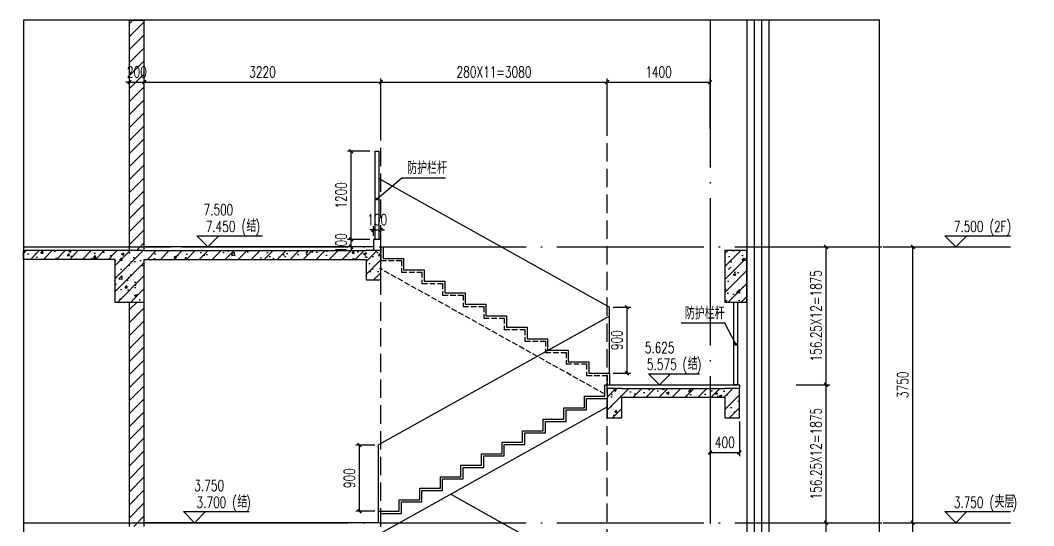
# Model space of a CAD drawing. Extents: x -222544 to -13848, y -31368 to 85559.
# Drawn here: x -133063 to -119271, y 38994 to 45865 of the extents above; entities that cross this region are included whole.
import ezdxf
from ezdxf.xclip import XClip

# ---------------------------------------------------------------- set-up
doc = ezdxf.new("R2010")
doc.units = 0
doc.header["$LTSCALE"] = 1000
doc.header["$MEASUREMENT"] = 0
doc.header["$XCLIPFRAME"] = 0
for name, pattern in [('10平面$0$DOTE', [2.42, 2, -0.2, 0.02, -0.2]), ('DASH', [0.35, 0.25, -0.1]), ('DOTE', [2.42, 2, -0.2, 0.02, -0.2])]:
    doc.linetypes.add(name, pattern=pattern)
doc.layers.get('Defpoints').update_dxf_attribs({"color": 210})
for name, color, linetype in [('10平面$0$A-AXIS-DOTE', 14, '10平面$0$DOTE'), ('10平面$0$AS-WALL', 40, 'Continuous'), ('A-AXIS-D', 1, 'Continuous'), ('A-AXIS-DOTE', 14, 'DOTE'), ('A-AXIS-DP', 126, 'Continuous'), ('A-COLS', 6, 'Continuous'), ('A-HRAIL', 173, 'Continuous'), ('A-SFCE', 30, 'Continuous'), ('A-WINDOW', 140, 'Continuous'), ('AS-COLN', 6, 'Continuous'), ('AS-WALL', 40, 'Continuous'), ('DIM_ELEV', 3, 'Continuous'), ('DIM_SYMB', 3, 'Continuous'), ('PUB_HATCH', 8, 'Continuous'), ('PUB_TEXT', 7, 'Continuous'), ('S_STAIR', 9, 'Continuous'), ('建-墙-填充', 8, 'Continuous')]:
    doc.layers.add(name, color=color, linetype=linetype)
doc.styles.add('_TCH_DIM', font='SIMPLEX', dxfattribs={"bigfont": 'GBCBIG'})
doc.styles.add('_TCH_DIM_T3', font='SIMPLEX', dxfattribs={"width": 0.705882, "bigfont": 'GBCBIG'})
doc.dimstyles.new('_TCH_ARCH&&50', dxfattribs={"dimtxt": 148.75, "dimasz": 50, "dimexe": 50, "dimexo": 50, "dimgap": 63.125, "dimtad": 1, "dimdec": 0, "dimzin": 0, "dimdsep": 46, "dimtxsty": '_TCH_DIM_T3', "dimblk": 'ARCHTICK', "dimcen": 0.09, "dimclrt": 7, "dimazin": 2, "dimtfac": 1, "dimtdec": 0, "dimtix": 1, "dimtmove": 2, "dimatfit": 3, "dimfxl": 0, "dimtolj": 1, "dimtzin": 0, "dimarcsym": 0})
pattern_1 = [(45, (0, 0), (-88.38835, 88.38835), []), (50, (0, 0), (358.6301, -31.37607), [37.5, -412.5]), (355, (0, 0), (-69.3757, 376.0961), [30, -330]), (100.4514, (29.9, -2.6), (289.2547, 344.7198), [31.8701, -350.5711]), (46.1842, (0, 100), (533.6205, -82.7595), [56.25, -618.75]), (96.6356, (44.47, 93.1), (467.3314, 487.059), [47.8051, -525.8565]), (351.1842, (0, 100), (467.331, 487.0593), [45, -495]), (21, (50, 75), (298.4535, -201.30945), [37.5, -412.5]), (326, (50, 75), (121.6577, 362.575), [30, -330]), (71.4514, (74.87, 58.22), (420.1113, 161.26525), [31.8701, -350.5711]), (37.5, (0, 0), (6.07993, 166.44693), [0, -326, 0, -335, 0, -331.25]), (7.5, (0, 0), (131.53477, 197.20586), [0, -191, 0, -318.5, 0, -126.25]), (327.5, (-111.5, 0), (266.91122, -11.27744), [0, -125, 0, -390, 0, -517.5]), (317.5, (-161.5, 0), (291.5931, 50.0525), [0, -162.5, 0, -259, 0, -367.5])]
pattern_2 = [(45, (0, 89.76), (-88.38838, 88.38838), [])]

# ---------------------------------------------------------------- blocks, each defined once
blk = doc.blocks.new('10平面$0$dote')
at = {"layer": '10平面$0$A-AXIS-DOTE'}
blk.add_line((76282.2, 27000), (-41310, 27000), dxfattribs=at)
blk = doc.blocks.new('10平面')
at = {"layer": '10平面$0$AS-WALL'}
blk.add_blockref('10平面$0$dote', (-220736.4, 804820), dxfattribs=at)
blk = doc.blocks.new('_ArchTick')
at = {"color": 0, "linetype": 'ByBlock', "const_width": 0.4}
blk.add_lwpolyline([(-0.5, -0.5), (0.5, 0.5)], dxfattribs=at)
blk = doc.blocks.new('*D617')
at = {"layer": 'A-AXIS-DP', "color": 0, "lineweight": -2, "transparency": 16777216}
for p, q in [((-123676, 40410), (-123676, 39938)), ((-123276, 40410), (-123276, 39938)), ((-123676, 39988), (-123276, 39988))]:
    blk.add_line(p, q, dxfattribs=at)
at = {"layer": 'Defpoints', "color": 0, "transparency": 16777216}
for p in [(-123676, 40460), (-123276, 40460), (-123276, 39988)]:
    blk.add_point(p, dxfattribs=at)
at = {"layer": 'A-AXIS-DP', "color": 0, "lineweight": -2, "transparency": 16777216, "xscale": 50, "yscale": 50, "zscale": 50, "rotation": 180}
blk.add_blockref('_ArchTick', (-123676, 39988), dxfattribs=at)
at = {"layer": 'A-AXIS-DP', "color": 0, "lineweight": -2, "transparency": 16777216, "xscale": 50, "yscale": 50, "zscale": 50}
blk.add_blockref('_ArchTick', (-123276, 39988), dxfattribs=at)
at = {"layer": 'A-AXIS-DP', "color": 7, "transparency": 16777216, "insert": (-123476, 40126), "char_height": 148.8, "attachment_point": 5, "style": '_TCH_DIM_T3'}
blk.add_mtext('\\A1;400', dxfattribs=at)
blk = doc.blocks.new('*D641')
at = {"layer": 'A-AXIS-DP', "color": 0, "lineweight": -2, "transparency": 16777216}
for p, q in [((-128236, 40091), (-128496, 40091)), ((-128446, 39191), (-128446, 40091)), ((-128236, 39191), (-128496, 39191))]:
    blk.add_line(p, q, dxfattribs=at)
at = {"layer": 'Defpoints', "color": 0, "transparency": 16777216}
for p in [(-128446, 40091), (-128186, 40091), (-128186, 39191)]:
    blk.add_point(p, dxfattribs=at)
at = {"layer": 'A-AXIS-DP', "color": 0, "lineweight": -2, "transparency": 16777216, "xscale": 50, "yscale": 50, "zscale": 50}
for p, rotation in [((-128446, 40091), 90), ((-128446, 39191), 270)]:
    blk.add_blockref('_ArchTick', p, dxfattribs=dict(at, rotation=rotation))
at = {"layer": 'A-AXIS-DP', "color": 7, "transparency": 16777216, "insert": (-128584, 39641), "char_height": 148.8, "attachment_point": 5, "rotation": 90, "style": '_TCH_DIM_T3'}
blk.add_mtext('\\A1;900', dxfattribs=at)
blk = doc.blocks.new('*D642')
at = {"layer": 'A-AXIS-DP', "color": 0, "lineweight": -2, "transparency": 16777216}
for p, q in [((-124996, 41966), (-124756, 41966)), ((-124806, 41066), (-124806, 41966)), ((-124996, 41066), (-124756, 41066))]:
    blk.add_line(p, q, dxfattribs=at)
at = {"layer": 'Defpoints', "color": 0, "transparency": 16777216}
for p in [(-125046, 41966), (-124806, 41966), (-125046, 41066)]:
    blk.add_point(p, dxfattribs=at)
at = {"layer": 'A-AXIS-DP', "color": 0, "lineweight": -2, "transparency": 16777216, "xscale": 50, "yscale": 50, "zscale": 50}
for p, rotation in [((-124806, 41966), 90), ((-124806, 41066), 270)]:
    blk.add_blockref('_ArchTick', p, dxfattribs=dict(at, rotation=rotation))
at = {"layer": 'A-AXIS-DP', "color": 7, "transparency": 16777216, "insert": (-124944, 41516), "char_height": 148.8, "attachment_point": 5, "rotation": 90, "style": '_TCH_DIM_T3'}
blk.add_mtext('\\A1;900', dxfattribs=at)
blk = doc.blocks.new('*D645')
at = {"layer": 'A-AXIS-DP', "color": 0, "lineweight": -2, "transparency": 16777216}
for p, q in [((-128256, 42935), (-128256, 43066)), ((-128156, 42935), (-128156, 43066)), ((-128256, 43016), (-128306, 43016)), ((-128256, 43016), (-128156, 43016)), ((-128156, 43016), (-128106, 43016))]:
    blk.add_line(p, q, dxfattribs=at)
at = {"layer": 'Defpoints', "color": 0, "transparency": 16777216}
for p in [(-128156, 43016), (-128256, 42885), (-128156, 42885)]:
    blk.add_point(p, dxfattribs=at)
at = {"layer": 'A-AXIS-DP', "color": 0, "lineweight": -2, "transparency": 16777216, "xscale": 50, "yscale": 50, "zscale": 50}
blk.add_blockref('_ArchTick', (-128256, 43016), dxfattribs=at)
at = {"layer": 'A-AXIS-DP', "color": 0, "lineweight": -2, "transparency": 16777216, "xscale": 50, "yscale": 50, "zscale": 50, "rotation": 180}
blk.add_blockref('_ArchTick', (-128156, 43016), dxfattribs=at)
at = {"layer": 'A-AXIS-DP', "color": 7, "transparency": 16777216, "insert": (-128206, 43154), "char_height": 148.8, "attachment_point": 5, "style": '_TCH_DIM_T3'}
blk.add_mtext('\\A1;100', dxfattribs=at)
blk = doc.blocks.new('*D646')
at = {"layer": 'A-AXIS-DP', "color": 0, "lineweight": -2, "transparency": 16777216}
for p, q in [((-128560, 42885), (-128560, 42935)), ((-128306, 42885), (-128610, 42885)), ((-128306, 42785), (-128610, 42785)), ((-128560, 42785), (-128560, 42885)), ((-128560, 42785), (-128560, 42735))]:
    blk.add_line(p, q, dxfattribs=at)
at = {"layer": 'Defpoints', "color": 0, "transparency": 16777216}
for p in [(-128560, 42885), (-128256, 42885), (-128256, 42785)]:
    blk.add_point(p, dxfattribs=at)
at = {"layer": 'A-AXIS-DP', "color": 0, "lineweight": -2, "transparency": 16777216, "xscale": 50, "yscale": 50, "zscale": 50}
for p, rotation in [((-128560, 42885), 270), ((-128560, 42785), 90)]:
    blk.add_blockref('_ArchTick', p, dxfattribs=dict(at, rotation=rotation))
at = {"layer": 'A-AXIS-DP', "color": 7, "transparency": 16777216, "insert": (-128697, 42835), "char_height": 148.8, "attachment_point": 5, "rotation": 90, "style": '_TCH_DIM_T3'}
blk.add_mtext('\\A1;100', dxfattribs=at)
blk = doc.blocks.new('*D647')
at = {"layer": 'A-AXIS-DP', "color": 0, "lineweight": -2, "transparency": 16777216}
for p, q in [((-128306, 44085), (-128610, 44085)), ((-128560, 42885), (-128560, 44085)), ((-128306, 42885), (-128610, 42885))]:
    blk.add_line(p, q, dxfattribs=at)
at = {"layer": 'Defpoints', "color": 0, "transparency": 16777216}
for p in [(-128560, 44085), (-128256, 44085), (-128256, 42885)]:
    blk.add_point(p, dxfattribs=at)
at = {"layer": 'A-AXIS-DP', "color": 0, "lineweight": -2, "transparency": 16777216, "xscale": 50, "yscale": 50, "zscale": 50}
for p, rotation in [((-128560, 44085), 90), ((-128560, 42885), 270)]:
    blk.add_blockref('_ArchTick', p, dxfattribs=dict(at, rotation=rotation))
at = {"layer": 'A-AXIS-DP', "color": 7, "transparency": 16777216, "insert": (-128697, 43485), "char_height": 148.8, "attachment_point": 5, "rotation": 90, "style": '_TCH_DIM_T3'}
blk.add_mtext('\\A1;1200', dxfattribs=at)
blk = doc.blocks.new('*D648')
at = {"layer": 'A-AXIS-DP', "color": 0, "lineweight": -2, "transparency": 16777216}
for p, q in [((-131576, 45025), (-131626, 45025)), ((-131576, 44395), (-131576, 45075)), ((-131576, 45025), (-131376, 45025)), ((-131376, 44395), (-131376, 45075)), ((-131376, 45025), (-131326, 45025))]:
    blk.add_line(p, q, dxfattribs=at)
at = {"layer": 'Defpoints', "color": 0, "transparency": 16777216}
for p in [(-131376, 45025), (-131576, 44345), (-131376, 44345)]:
    blk.add_point(p, dxfattribs=at)
at = {"layer": 'A-AXIS-DP', "color": 0, "lineweight": -2, "transparency": 16777216, "xscale": 50, "yscale": 50, "zscale": 50}
blk.add_blockref('_ArchTick', (-131576, 45025), dxfattribs=at)
at = {"layer": 'A-AXIS-DP', "color": 0, "lineweight": -2, "transparency": 16777216, "xscale": 50, "yscale": 50, "zscale": 50, "rotation": 180}
blk.add_blockref('_ArchTick', (-131376, 45025), dxfattribs=at)
at = {"layer": 'A-AXIS-DP', "color": 7, "transparency": 16777216, "insert": (-131476, 45162), "char_height": 148.8, "attachment_point": 5, "style": '_TCH_DIM_T3'}
blk.add_mtext('\\A1;200', dxfattribs=at)
blk = doc.blocks.new('*D649')
at = {"layer": 'A-AXIS-DP', "color": 0, "lineweight": -2, "transparency": 16777216}
for p, q in [((-131376, 44395), (-131376, 45075)), ((-131376, 45025), (-128156, 45025)), ((-128156, 44395), (-128156, 45075))]:
    blk.add_line(p, q, dxfattribs=at)
at = {"layer": 'Defpoints', "color": 0, "transparency": 16777216}
for p in [(-128156, 45025), (-131376, 44345), (-128156, 44345)]:
    blk.add_point(p, dxfattribs=at)
at = {"layer": 'A-AXIS-DP', "color": 0, "lineweight": -2, "transparency": 16777216, "xscale": 50, "yscale": 50, "zscale": 50, "rotation": 180}
blk.add_blockref('_ArchTick', (-131376, 45025), dxfattribs=at)
at = {"layer": 'A-AXIS-DP', "color": 0, "lineweight": -2, "transparency": 16777216, "xscale": 50, "yscale": 50, "zscale": 50}
blk.add_blockref('_ArchTick', (-128156, 45025), dxfattribs=at)
at = {"layer": 'A-AXIS-DP', "color": 7, "transparency": 16777216, "insert": (-129766, 45162), "char_height": 148.8, "attachment_point": 5, "style": '_TCH_DIM_T3'}
blk.add_mtext('\\A1;3220', dxfattribs=at)
blk = doc.blocks.new('*D650')
at = {"layer": 'A-AXIS-DP', "color": 0, "lineweight": -2, "transparency": 16777216}
for p, q in [((-128156, 44395), (-128156, 45075)), ((-128156, 45025), (-125076, 45025)), ((-125076, 44395), (-125076, 45075))]:
    blk.add_line(p, q, dxfattribs=at)
at = {"layer": 'Defpoints', "color": 0, "transparency": 16777216}
for p in [(-125076, 45025), (-128156, 44345), (-125076, 44345)]:
    blk.add_point(p, dxfattribs=at)
at = {"layer": 'A-AXIS-DP', "color": 0, "lineweight": -2, "transparency": 16777216, "xscale": 50, "yscale": 50, "zscale": 50, "rotation": 180}
blk.add_blockref('_ArchTick', (-128156, 45025), dxfattribs=at)
at = {"layer": 'A-AXIS-DP', "color": 0, "lineweight": -2, "transparency": 16777216, "xscale": 50, "yscale": 50, "zscale": 50}
blk.add_blockref('_ArchTick', (-125076, 45025), dxfattribs=at)
at = {"layer": 'A-AXIS-DP', "color": 7, "transparency": 16777216, "insert": (-126616, 45162), "char_height": 148.75, "attachment_point": 5, "style": '_TCH_DIM_T3'}
blk.add_mtext('\\A1;280X11=3080', dxfattribs=at)
blk = doc.blocks.new('*D651')
at = {"layer": 'A-AXIS-DP', "color": 0, "lineweight": -2, "transparency": 16777216}
for p, q in [((-125076, 44395), (-125076, 45075)), ((-125076, 45025), (-123676, 45025)), ((-123676, 44395), (-123676, 45075))]:
    blk.add_line(p, q, dxfattribs=at)
at = {"layer": 'Defpoints', "color": 0, "transparency": 16777216}
for p in [(-123676, 45025), (-125076, 44345), (-123676, 44345)]:
    blk.add_point(p, dxfattribs=at)
at = {"layer": 'A-AXIS-DP', "color": 0, "lineweight": -2, "transparency": 16777216, "xscale": 50, "yscale": 50, "zscale": 50, "rotation": 180}
blk.add_blockref('_ArchTick', (-125076, 45025), dxfattribs=at)
at = {"layer": 'A-AXIS-DP', "color": 0, "lineweight": -2, "transparency": 16777216, "xscale": 50, "yscale": 50, "zscale": 50}
blk.add_blockref('_ArchTick', (-123676, 45025), dxfattribs=at)
at = {"layer": 'A-AXIS-DP', "color": 7, "transparency": 16777216, "insert": (-124376, 45162), "char_height": 148.8, "attachment_point": 5, "style": '_TCH_DIM_T3'}
blk.add_mtext('\\A1;1400', dxfattribs=at)
blk = doc.blocks.new('*D660')
at = {"layer": 'A-AXIS-DP', "color": 0, "lineweight": -2, "transparency": 16777216}
for p, q in [((-122502, 39035), (-122046, 39035)), ((-122096, 37160), (-122096, 39035)), ((-122502, 37160), (-122046, 37160))]:
    blk.add_line(p, q, dxfattribs=at)
at = {"layer": 'Defpoints', "color": 0, "transparency": 16777216}
for p in [(-122552, 39035), (-122096, 39035), (-122552, 37160)]:
    blk.add_point(p, dxfattribs=at)
at = {"layer": 'A-AXIS-DP', "color": 0, "lineweight": -2, "transparency": 16777216, "xscale": 50, "yscale": 50, "zscale": 50}
for p, rotation in [((-122096, 39035), 90), ((-122096, 37160), 270)]:
    blk.add_blockref('_ArchTick', p, dxfattribs=dict(at, rotation=rotation))
at = {"layer": 'A-AXIS-DP', "color": 7, "transparency": 16777216, "insert": (-122233, 38098), "char_height": 148.75, "attachment_point": 5, "rotation": 90, "style": '_TCH_DIM_T3'}
blk.add_mtext('\\A1;156.25X12=1875', dxfattribs=at)
blk = doc.blocks.new('*D661')
at = {"layer": 'A-AXIS-DP', "color": 0, "lineweight": -2, "transparency": 16777216}
for p, q in [((-122502, 40910), (-122046, 40910)), ((-122096, 39035), (-122096, 40910)), ((-122502, 39035), (-122046, 39035))]:
    blk.add_line(p, q, dxfattribs=at)
at = {"layer": 'Defpoints', "color": 0, "transparency": 16777216}
for p in [(-122552, 40910), (-122096, 40910), (-122552, 39035)]:
    blk.add_point(p, dxfattribs=at)
at = {"layer": 'A-AXIS-DP', "color": 0, "lineweight": -2, "transparency": 16777216, "xscale": 50, "yscale": 50, "zscale": 50}
for p, rotation in [((-122096, 40910), 90), ((-122096, 39035), 270)]:
    blk.add_blockref('_ArchTick', p, dxfattribs=dict(at, rotation=rotation))
at = {"layer": 'A-AXIS-DP', "color": 7, "transparency": 16777216, "insert": (-122233, 39973), "char_height": 148.75, "attachment_point": 5, "rotation": 90, "style": '_TCH_DIM_T3'}
blk.add_mtext('\\A1;156.25X12=1875', dxfattribs=at)
blk = doc.blocks.new('*D662')
at = {"layer": 'A-AXIS-DP', "color": 0, "lineweight": -2, "transparency": 16777216}
for p, q in [((-122502, 42785), (-122046, 42785)), ((-122096, 40910), (-122096, 42785)), ((-122502, 40910), (-122046, 40910))]:
    blk.add_line(p, q, dxfattribs=at)
at = {"layer": 'Defpoints', "color": 0, "transparency": 16777216}
for p in [(-122552, 42785), (-122096, 42785), (-122552, 40910)]:
    blk.add_point(p, dxfattribs=at)
at = {"layer": 'A-AXIS-DP', "color": 0, "lineweight": -2, "transparency": 16777216, "xscale": 50, "yscale": 50, "zscale": 50}
for p, rotation in [((-122096, 42785), 90), ((-122096, 40910), 270)]:
    blk.add_blockref('_ArchTick', p, dxfattribs=dict(at, rotation=rotation))
at = {"layer": 'A-AXIS-DP', "color": 7, "transparency": 16777216, "insert": (-122233, 41848), "char_height": 148.75, "attachment_point": 5, "rotation": 90, "style": '_TCH_DIM_T3'}
blk.add_mtext('\\A1;156.25X12=1875', dxfattribs=at)
blk = doc.blocks.new('*D664')
at = {"layer": 'A-AXIS-D', "color": 0, "lineweight": -2, "transparency": 16777216}
for p, q in [((-121322, 39035), (-120866, 39035)), ((-120916, 35285), (-120916, 39035)), ((-121322, 35285), (-120866, 35285))]:
    blk.add_line(p, q, dxfattribs=at)
at = {"layer": 'Defpoints', "color": 0, "transparency": 16777216}
for p in [(-121372, 39035), (-120916, 39035), (-121372, 35285)]:
    blk.add_point(p, dxfattribs=at)
at = {"layer": 'A-AXIS-D', "color": 0, "lineweight": -2, "transparency": 16777216, "xscale": 50, "yscale": 50, "zscale": 50}
for p, rotation in [((-120916, 39035), 90), ((-120916, 35285), 270)]:
    blk.add_blockref('_ArchTick', p, dxfattribs=dict(at, rotation=rotation))
at = {"layer": 'A-AXIS-D', "color": 7, "transparency": 16777216, "insert": (-121053, 37160), "char_height": 148.8, "attachment_point": 5, "rotation": 90, "style": '_TCH_DIM_T3'}
blk.add_mtext('\\A1;3750', dxfattribs=at)
blk = doc.blocks.new('*D665')
at = {"layer": 'A-AXIS-D', "color": 0, "lineweight": -2, "transparency": 16777216}
for p, q in [((-121322, 42785), (-120866, 42785)), ((-120916, 39035), (-120916, 42785)), ((-121322, 39035), (-120866, 39035))]:
    blk.add_line(p, q, dxfattribs=at)
at = {"layer": 'Defpoints', "color": 0, "transparency": 16777216}
for p in [(-121372, 42785), (-120916, 42785), (-121372, 39035)]:
    blk.add_point(p, dxfattribs=at)
at = {"layer": 'A-AXIS-D', "color": 0, "lineweight": -2, "transparency": 16777216, "xscale": 50, "yscale": 50, "zscale": 50}
for p, rotation in [((-120916, 42785), 90), ((-120916, 39035), 270)]:
    blk.add_blockref('_ArchTick', p, dxfattribs=dict(at, rotation=rotation))
at = {"layer": 'A-AXIS-D', "color": 7, "transparency": 16777216, "insert": (-121053, 40910), "char_height": 148.8, "attachment_point": 5, "rotation": 90, "style": '_TCH_DIM_T3'}
blk.add_mtext('\\A1;3750', dxfattribs=at)

msp = doc.modelspace()

# ---------------------------------------------------------------- hatches: boundary and pattern name
at = {"layer": 'PUB_HATCH'}
h = msp.add_hatch(dxfattribs=at)
h.set_pattern_fill('钢筋混凝土', color=256, scale=50, style=0)
h.set_pattern_definition(pattern_1)
h.paths.add_polyline_path([(-131776.2, 42615.1), (-131776.2, 42735.1), (-133020, 42735.1), (-133020, 42615.1)])
h = msp.add_hatch(dxfattribs=at)
h.set_pattern_fill('钢筋混凝土', color=256, scale=50, style=0)
h.set_pattern_definition(pattern_1)
h.paths.add_polyline_path([(-131776.2, 42035.1), (-131376.2, 42035.1), (-131376.2, 42735.1), (-131776.2, 42735.1)])
h = msp.add_hatch(dxfattribs=at)
h.set_pattern_fill('钢筋混凝土', color=256, scale=50, style=0)
h.set_pattern_definition(pattern_1)
h.paths.add_polyline_path([(-131376.2, 42735.1), (-131376.2, 42615.1), (-128356.2, 42615.1), (-128356.2, 42735.1)])
h = msp.add_hatch(dxfattribs=at)
h.set_pattern_fill('钢筋混凝土', color=256, scale=50, style=0)
h.set_pattern_definition(pattern_1)
h.paths.add_polyline_path([(-128356.2, 42335.1), (-128156.2, 42335.1), (-128156.2, 42735.1), (-128356.2, 42735.1)])
h = msp.add_hatch(dxfattribs=at)
h.set_pattern_fill('钢筋混凝土', color=256, scale=50, style=0)
h.set_pattern_definition(pattern_1)
h.paths.add_polyline_path([(-123476.6, 42035.1), (-123176.6, 42035.1), (-123176.6, 42735.1), (-123476.6, 42735.1)])
h = msp.add_hatch(dxfattribs=at)
h.set_pattern_fill('钢筋混凝土', color=256, scale=50, style=0)
h.set_pattern_definition(pattern_1)
h.paths.add_polyline_path([(-125076.2, 40460.1), (-124876.2, 40460.1), (-124876.2, 40860.1), (-125076.2, 40860.1)])
h = msp.add_hatch(dxfattribs=at)
h.set_pattern_fill('钢筋混凝土', color=256, scale=50, style=0)
h.set_pattern_definition(pattern_1)
h.paths.add_polyline_path([(-124876.2, 40860.1), (-124876.2, 40740.1), (-123476.2, 40740.1), (-123476.2, 40860.1)])
h = msp.add_hatch(dxfattribs=at)
h.set_pattern_fill('钢筋混凝土', color=256, scale=50, style=0)
h.set_pattern_definition(pattern_1)
h.paths.add_polyline_path([(-123476.2, 40460.1), (-123276.2, 40460.1), (-123276.2, 40860.1), (-123476.2, 40860.1)])
at = {"layer": '建-墙-填充'}
h = msp.add_hatch(dxfattribs=at)
h.set_pattern_fill('普通砖', color=256, scale=50, style=0)
h.set_pattern_definition(pattern_2)
h.paths.add_polyline_path([(-131576.2, 42735.1), (-131376.2, 42735.1), (-131376.2, 45865.1), (-131576.2, 45865.1)])
h = msp.add_hatch(dxfattribs=at)
h.set_pattern_fill('普通砖', color=256, scale=50, style=0)
h.set_pattern_definition(pattern_2)
h.paths.add_polyline_path([(-131376.2, 42035.1), (-131576.2, 42035.1), (-131576.2, 38985.1), (-131376.2, 38985.1)])

# ---------------------------------------------------------------- linework, layer by layer
at = {"layer": 'A-AXIS-DOTE'}
for p, q in [((-123676.2, 45865.1), (-123676.2, 29105.1)), ((-133020, 42785.1), (-119588, 42785.1)), ((-133020, 39035.1), (-119588, 39035.1))]:
    msp.add_line(p, q, dxfattribs=at)
at = {"layer": 'A-AXIS-DP', "linetype": 'DASH'}
for p, q in [((-128156.2, 34781), (-128156.2, 45024.9)), ((-125076.2, 29945.1), (-125076.2, 44915.1))]:
    msp.add_line(p, q, dxfattribs=at)
at = {"layer": 'A-COLS'}
for p, q in [((-128156.2, 42735.1), (-128356.2, 42735.1)), ((-128156.2, 42335.1), (-128156.2, 42735.1)), ((-128356.2, 42615.1), (-128356.2, 42335.1)), ((-128356.2, 42335.1), (-128156.2, 42335.1)), ((-124876.2, 40860.1), (-125076.2, 40860.1)), ((-125076.2, 40860.1), (-125076.2, 40460.1)), ((-123276.2, 40860.1), (-123476.2, 40860.1)), ((-123276.2, 40460.1), (-123276.2, 40860.1)), ((-124876.2, 40460.1), (-124876.2, 40740.1)), ((-123476.2, 40740.1), (-123476.2, 40460.1)), ((-128156.2, 38890.6), (-125076.2, 40609.3)), ((-125076.2, 40460.1), (-124876.2, 40460.1)), ((-123476.2, 40460.1), (-123276.2, 40460.1))]:
    msp.add_line(p, q, dxfattribs=at)
msp.add_lwpolyline([(-128156.2, 42735.1), (-128156.2, 42785.1), (-128156.2, 42885.1), (-128256.2, 42885.1), (-128256.2, 42735.1)], dxfattribs=at)
at = {"layer": 'A-HRAIL'}
for p, q in [((-128182, 43716.2), (-125046.2, 41966.3)), ((-125046.2, 41843.6), (-128186.2, 40091.3)), ((-127205.3, 39421.2), (-125046.2, 38216.3))]:
    msp.add_line(p, q, dxfattribs=at)
for points in [[(-128232, 44085.1), (-128182, 44085.1), (-128182, 42885.1), (-128232, 42885.1)], [(-123352, 42035.1), (-123302, 42035.1), (-123302, 40910.1), (-123352, 40910.1)]]:
    msp.add_lwpolyline(points, close=True, dxfattribs=at)
for points in [[(-125046.2, 41066.3), (-125046.2, 41966.3)], [(-128186.2, 39191.3), (-128186.2, 40091.3)]]:
    msp.add_lwpolyline(points, dxfattribs=at)
at = {"layer": 'A-SFCE'}
for p, q in [((-133020, 42785.1), (-131576.2, 42785.1)), ((-128256.2, 42785.1), (-131376.2, 42785.1)), ((-128186.2, 39035.1), (-131376.2, 39035.1))]:
    msp.add_line(p, q, dxfattribs=at)
for points in [[(-128156.2, 42785.1), (-128126.2, 42785.1), (-128126.2, 42628.8), (-127846.2, 42628.8), (-127846.2, 42472.6), (-127566.2, 42472.6), (-127566.2, 42316.3), (-127286.2, 42316.3), (-127286.2, 42160.1), (-127006.2, 42160.1), (-127006.2, 42003.8), (-126726.2, 42003.8), (-126726.2, 41847.6), (-126446.2, 41847.6), (-126446.2, 41691.3), (-126166.2, 41691.3), (-126166.2, 41535.1), (-125886.2, 41535.1), (-125886.2, 41378.8), (-125606.2, 41378.8), (-125606.2, 41222.6), (-125326.2, 41222.6), (-125326.2, 41066.3), (-125046.2, 41066.3), (-125046.2, 40910.1)], [(-128186.2, 39035.1), (-128186.2, 39191.3), (-127906.2, 39191.3), (-127906.2, 39347.6), (-127626.2, 39347.6), (-127626.2, 39503.8), (-127346.2, 39503.8), (-127346.2, 39660.1), (-127066.2, 39660.1), (-127066.2, 39816.3), (-126786.2, 39816.3), (-126786.2, 39972.6), (-126506.2, 39972.6), (-126506.2, 40128.8), (-126226.2, 40128.8), (-126226.2, 40285.1), (-125946.2, 40285.1), (-125946.2, 40441.3), (-125666.2, 40441.3), (-125666.2, 40597.6), (-125386.2, 40597.6), (-125386.2, 40753.8), (-125106.2, 40753.8), (-125106.2, 40910.1), (-123276.2, 40910.1), (-123276.2, 40860.1)]]:
    msp.add_lwpolyline(points, dxfattribs=at)
at = {"layer": 'A-WINDOW'}
for p, q in [((-123176.6, 45865.1), (-123176.6, 34985.1)), ((-123076.6, 45865.1), (-123076.6, 35285.1)), ((-122976.2, 45865.1), (-122976.2, 35285.1)), ((-122876.2, 45865.1), (-122876.2, 35285.1))]:
    msp.add_line(p, q, dxfattribs=at)
at = {"layer": 'AS-COLN'}
for p, q in [((-131776.2, 42735.1), (-133020, 42735.1)), ((-133020, 42615.1), (-133020, 42735.1)), ((-131376.2, 42735.1), (-131776.2, 42735.1)), ((-131376.2, 42735.1), (-128356.2, 42735.1)), ((-123176.6, 42735.1), (-123476.6, 42735.1)), ((-123476.6, 42735.1), (-123476.6, 42035.1)), ((-123176.6, 42035.1), (-123176.6, 42735.1)), ((-131776.2, 42615.1), (-133020, 42615.1)), ((-131776.2, 42615.1), (-131776.2, 42035.1)), ((-131376.2, 42035.1), (-131376.2, 42615.1)), ((-131376.2, 42615.1), (-128356.2, 42615.1)), ((-131776.2, 42035.1), (-131376.2, 42035.1)), ((-123476.6, 42035.1), (-123176.6, 42035.1)), ((-124876.2, 40860.1), (-123476.2, 40860.1)), ((-124876.2, 40740.1), (-123476.2, 40740.1))]:
    msp.add_line(p, q, dxfattribs=at)
msp.add_lwpolyline([(-128156.2, 38985.1), (-128156.2, 39161.3), (-127876.2, 39161.3), (-127876.2, 39317.6), (-127596.2, 39317.6), (-127596.2, 39473.8), (-127316.2, 39473.8), (-127316.2, 39630.1), (-127036.2, 39630.1), (-127036.2, 39786.3), (-126756.2, 39786.3), (-126756.2, 39942.6), (-126476.2, 39942.6), (-126476.2, 40098.8), (-126196.2, 40098.8), (-126196.2, 40255.1), (-125916.2, 40255.1), (-125916.2, 40411.3), (-125636.2, 40411.3), (-125636.2, 40567.6), (-125356.2, 40567.6), (-125356.2, 40723.8), (-125076.2, 40723.8)], dxfattribs=at)
at = {"layer": 'AS-WALL'}
for p, q in [((-131576.2, 42735.1), (-131576.2, 45865.1)), ((-131576.2, 45865.1), (-131376.2, 45865.1)), ((-131376.2, 42735.1), (-131376.2, 45865.1)), ((-131576.2, 38985.1), (-131576.2, 42035.1)), ((-131376.2, 38985.1), (-131376.2, 42035.1))]:
    msp.add_line(p, q, dxfattribs=at)
at = {"layer": 'DIM_ELEV'}
for p, q in [((-128207, 43435.9), (-127872, 43722)), ((-127872, 43722), (-127277.8, 43722)), ((-130512, 42785.1), (-130662, 42935.1)), ((-130662, 42935.1), (-129768, 42935.1)), ((-130512, 42785.1), (-130362, 42935.1)), ((-120332, 42785.1), (-120482, 42935.1)), ((-120482, 42935.1), (-119588, 42935.1)), ((-120332, 42785.1), (-120182, 42935.1)), ((-130862, 42785.1), (-130362, 42785.1)), ((-120682, 42785.1), (-120182, 42785.1)), ((-123476.3, 41747), (-124070.6, 41747)), ((-123327, 41460.9), (-123476.3, 41747)), ((-124362, 40910.1), (-124512, 41060.1)), ((-124512, 41060.1), (-123818, 41060.1)), ((-124362, 40910.1), (-124212, 41060.1)), ((-124742, 40910.1), (-124212, 40910.1)), ((-130692, 39035.1), (-130842, 39185.1)), ((-130842, 39185.1), (-129948, 39185.1)), ((-130692, 39035.1), (-130542, 39185.1)), ((-120332, 39035.1), (-120482, 39185.1)), ((-120482, 39185.1), (-119588, 39185.1)), ((-120332, 39035.1), (-120182, 39185.1)), ((-131042, 39035.1), (-130542, 39035.1)), ((-120682, 39035.1), (-120182, 39035.1))]:
    msp.add_line(p, q, dxfattribs=at)
at = {"layer": 'DIM_ELEV', "const_width": 20}
for points in [[(-128214.6, 43429.4, 1), (-128199.4, 43442.4, 1)], [(-123322.4, 41452, 1), (-123331.7, 41469.8, 1)]]:
    msp.add_lwpolyline(points, format="xyb", close=True, dxfattribs=at)
at = {"layer": 'DIM_SYMB'}
msp.add_lwpolyline([(-133020, 29465.1), (-121372, 29465.1), (-121372, 45865.1), (-133020, 45865.1)], close=True, dxfattribs=at)
at = {"layer": 'S_STAIR', "linetype": 'DASH', "ltscale": 0.3}
msp.add_line((-125106.2, 40782.3), (-128156.2, 42484.3), dxfattribs=at)
msp.add_lwpolyline([(-128156.2, 42785.1), (-128156.2, 42598.8), (-127876.2, 42598.8), (-127876.2, 42442.6), (-127596.2, 42442.6), (-127596.2, 42286.3), (-127316.2, 42286.3), (-127316.2, 42130.1), (-127036.2, 42130.1), (-127036.2, 41973.8), (-126756.2, 41973.8), (-126756.2, 41817.6), (-126476.2, 41817.6), (-126476.2, 41661.3), (-126196.2, 41661.3), (-126196.2, 41505.1), (-125916.2, 41505.1), (-125916.2, 41348.8), (-125636.2, 41348.8), (-125636.2, 41192.6), (-125356.2, 41192.6), (-125356.2, 41036.3), (-125076.2, 41036.3), (-125076.2, 40910.1)], dxfattribs=at)

# ---------------------------------------------------------------- block references
at = {"layer": 'A-WINDOW'}
ref = msp.add_blockref('10平面', (123458.1, -791602.5), dxfattribs=at)
XClip(ref).set_block_clipping_path([(-149069.4947712686, 822142.4845585017), (-143135.4832539898, 832892.364749553)])

# ---------------------------------------------------------------- texts
at = {"layer": 'PUB_TEXT', "style": '_TCH_DIM'}
for s, height, p in [('防护栏杆', 168.79, (-127797.6, 43774.5)), ('结', 168.8, (-129984.2, 42987.6)), ('防护栏杆', 168.79, (-124018.1, 41799.5)), ('结', 168.8, (-123979.2, 41112.6)), ('结', 168.8, (-130109.2, 39237.6)), ('夹层', 168.79, (-119804.2, 39237.6))]:
    msp.add_text(s, height=height, dxfattribs=at).set_placement(p)
at = {"layer": 'PUB_TEXT', "style": '_TCH_DIM', "width": 0.705882}
for s, height, p in [('7.500', 148.75, (-130569.2, 43215.1)), ('7.450', 148.75, (-130539.2, 42987.6)), ('(', 148.8, (-130054.2, 42987.6)), (')', 148.8, (-129861.3, 42987.6)), ('7.500', 148.75, (-120359.2, 42987.6)), ('(2F)', 148.75, (-119874.2, 42987.6)), ('5.625', 148.75, (-124564.2, 41340.1)), ('5.575', 148.75, (-124534.2, 41112.6)), ('(', 148.8, (-124049.2, 41112.6)), (')', 148.8, (-123856.3, 41112.6)), ('3.750', 148.75, (-130694.2, 39465.1)), ('3.700', 148.75, (-130664.2, 39237.6)), ('(', 148.8, (-130179.2, 39237.6)), (')', 148.8, (-129986.3, 39237.6)), ('3.750', 148.75, (-120359.2, 39237.6)), ('(', 148.8, (-119874.2, 39237.6)), (')', 148.8, (-119558.5, 39237.6))]:
    msp.add_text(s, height=height, dxfattribs=at).set_placement(p)

# ---------------------------------------------------------------- dimensions: what is measured, and where the dimension line sits
at = {"layer": 'A-AXIS-D'}
for p1, p2, picture, middle in [((-121372, 39035.1), (-121372, 42785.1), '*D665', (-121053.3, 40910.1)), ((-121372, 35285.1), (-121372, 39035.1), '*D664', (-121053.3, 37160.1))]:
    dim = msp.add_aligned_dim(p1=p1, p2=p2, distance=-456.3, dimstyle='_TCH_ARCH&&50', dxfattribs=at)
    dim.commit()
    dim.dimension.update_dxf_attribs({"geometry": picture, "text_midpoint": middle})
at = {"layer": 'A-AXIS-DP'}
for p1, p2, distance, picture, middle in [((-131576.2, 44345.1), (-131376.2, 44345.1), 679.9, '*D648', (-131476.2, 45162.4)), ((-131376.2, 44345.1), (-128156.2, 44345.1), 679.9, '*D649', (-129766.2, 45162.4)), ((-125076.2, 44345.1), (-123676.2, 44345.1), 679.9, '*D651', (-124376.2, 45162.4)), ((-128256.2, 42885.1), (-128256.2, 44085.1), 303.6, '*D647', (-128697.4, 43485.1)), ((-128256.2, 42885.1), (-128156.2, 42885.1), 131.3, '*D645', (-128206.2, 43153.8)), ((-128256.2, 42785.1), (-128256.2, 42885.1), 303.6, '*D646', (-128697.4, 42835.1)), ((-125046.2, 41066.3), (-125046.2, 41966.3), -240.1, '*D642', (-124943.6, 41516.3)), ((-123676.2, 40460.1), (-123276.2, 40460.1), -471.9, '*D617', (-123476.2, 40125.7)), ((-128186.2, 39191.3), (-128186.2, 40091.3), 259.9, '*D641', (-128583.6, 39641.3))]:
    dim = msp.add_aligned_dim(p1=p1, p2=p2, distance=distance, dimstyle='_TCH_ARCH&&50', dxfattribs=at)
    dim.commit()
    dim.dimension.update_dxf_attribs({"geometry": picture, "text_midpoint": middle})
for p1, p2, distance, text, picture, middle in [((-128156.2, 44345.1), (-125076.2, 44345.1), 679.9, '280X11=3080', '*D650', (-126616.2, 45162.4)), ((-122552, 40910.1), (-122552, 42785.1), -456.3, '156.25X12=1875', '*D662', (-122233.3, 41847.6)), ((-122552, 39035.1), (-122552, 40910.1), -456.3, '156.25X12=1875', '*D661', (-122233.3, 39972.6)), ((-122552, 37160.1), (-122552, 39035.1), -456.3, '156.25X12=1875', '*D660', (-122233.3, 38097.6))]:
    dim = msp.add_aligned_dim(p1=p1, p2=p2, distance=distance, text=text, dimstyle='_TCH_ARCH&&50', dxfattribs=at)
    dim.commit()
    dim.dimension.update_dxf_attribs({"geometry": picture, "text_midpoint": middle})

doc.saveas('drawing.dxf')
